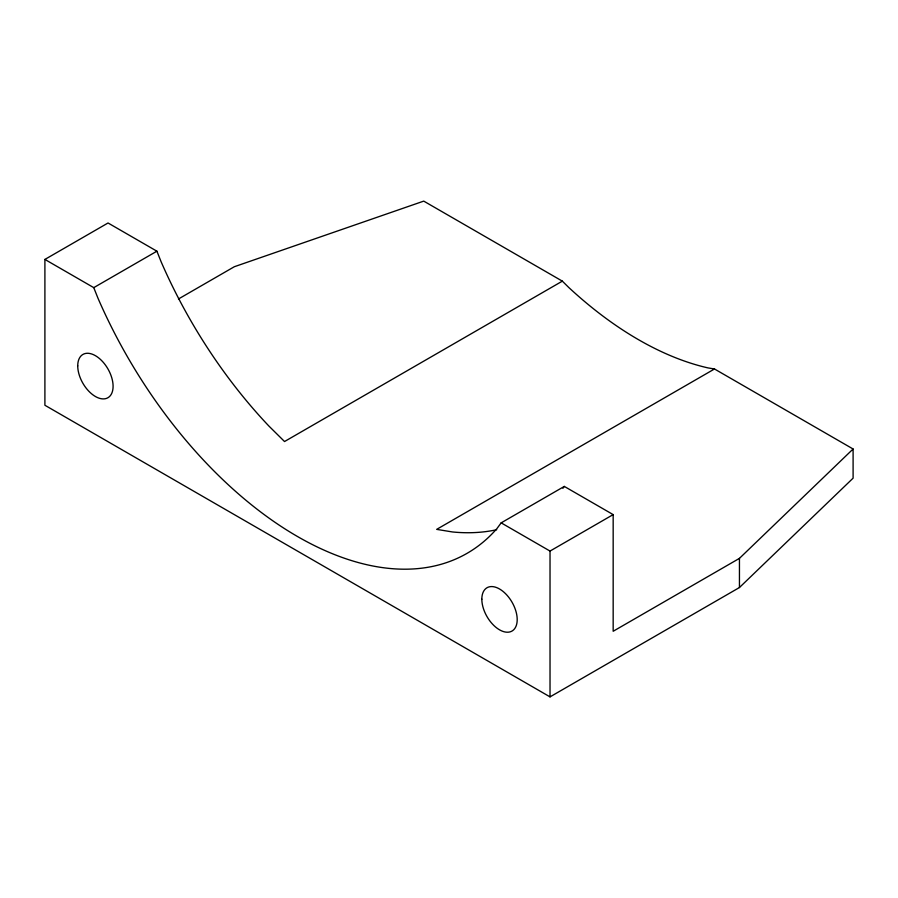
<?xml version="1.0" encoding="UTF-8"?>
<svg xmlns="http://www.w3.org/2000/svg" width="898" height="898" viewBox="0 0 898 898"><rect width="100%" height="100%" fill="white"/><g stroke="black" fill="none" stroke-linecap="round" stroke-linejoin="round"><path stroke-width="1.35" d="M853.1 449L739.447 558.365L613.166 631.272L613.166 514.61L564.303 486.413L501.163 522.861L496.964 528.54A339.321 195.91 60 0 1 97.961 298.181L93.762 287.641L44.9 259.432L44.9 405.256L550.025 696.882L739.447 587.528L853.1 478.163L853.1 449L714.494 368.977L708.073 367.922A339.321 195.91 60 0 1 568.771 287.495L562.35 281.141L423.744 201.118L234.322 266.728L178.466 298.978M562.911 488.299L564.303 486.413M44.9 259.432L108.041 222.985L156.903 251.193L161.101 261.722A339.321 195.91 60 0 0 268.783 425.933L284.531 441.535L562.35 281.141M93.762 287.641L156.903 251.193M714.494 368.977L436.675 529.371L452.424 531.953A339.321 195.91 60 0 0 496.684 529.73M501.163 522.861L550.025 551.069L613.166 514.61M739.447 558.365L739.447 587.528M550.025 551.069L550.025 696.882M77.733 365.879A24.998 14.435 60 0 0 104.258 398.869A24.998 14.435 60 0 0 104.247 363.51A24.998 14.435 60 0 0 77.733 365.879M481.833 599.19A24.998 14.435 60 0 0 508.347 632.181A24.998 14.435 60 0 0 508.358 596.822A24.998 14.435 60 0 0 481.833 599.19"/></g></svg>
